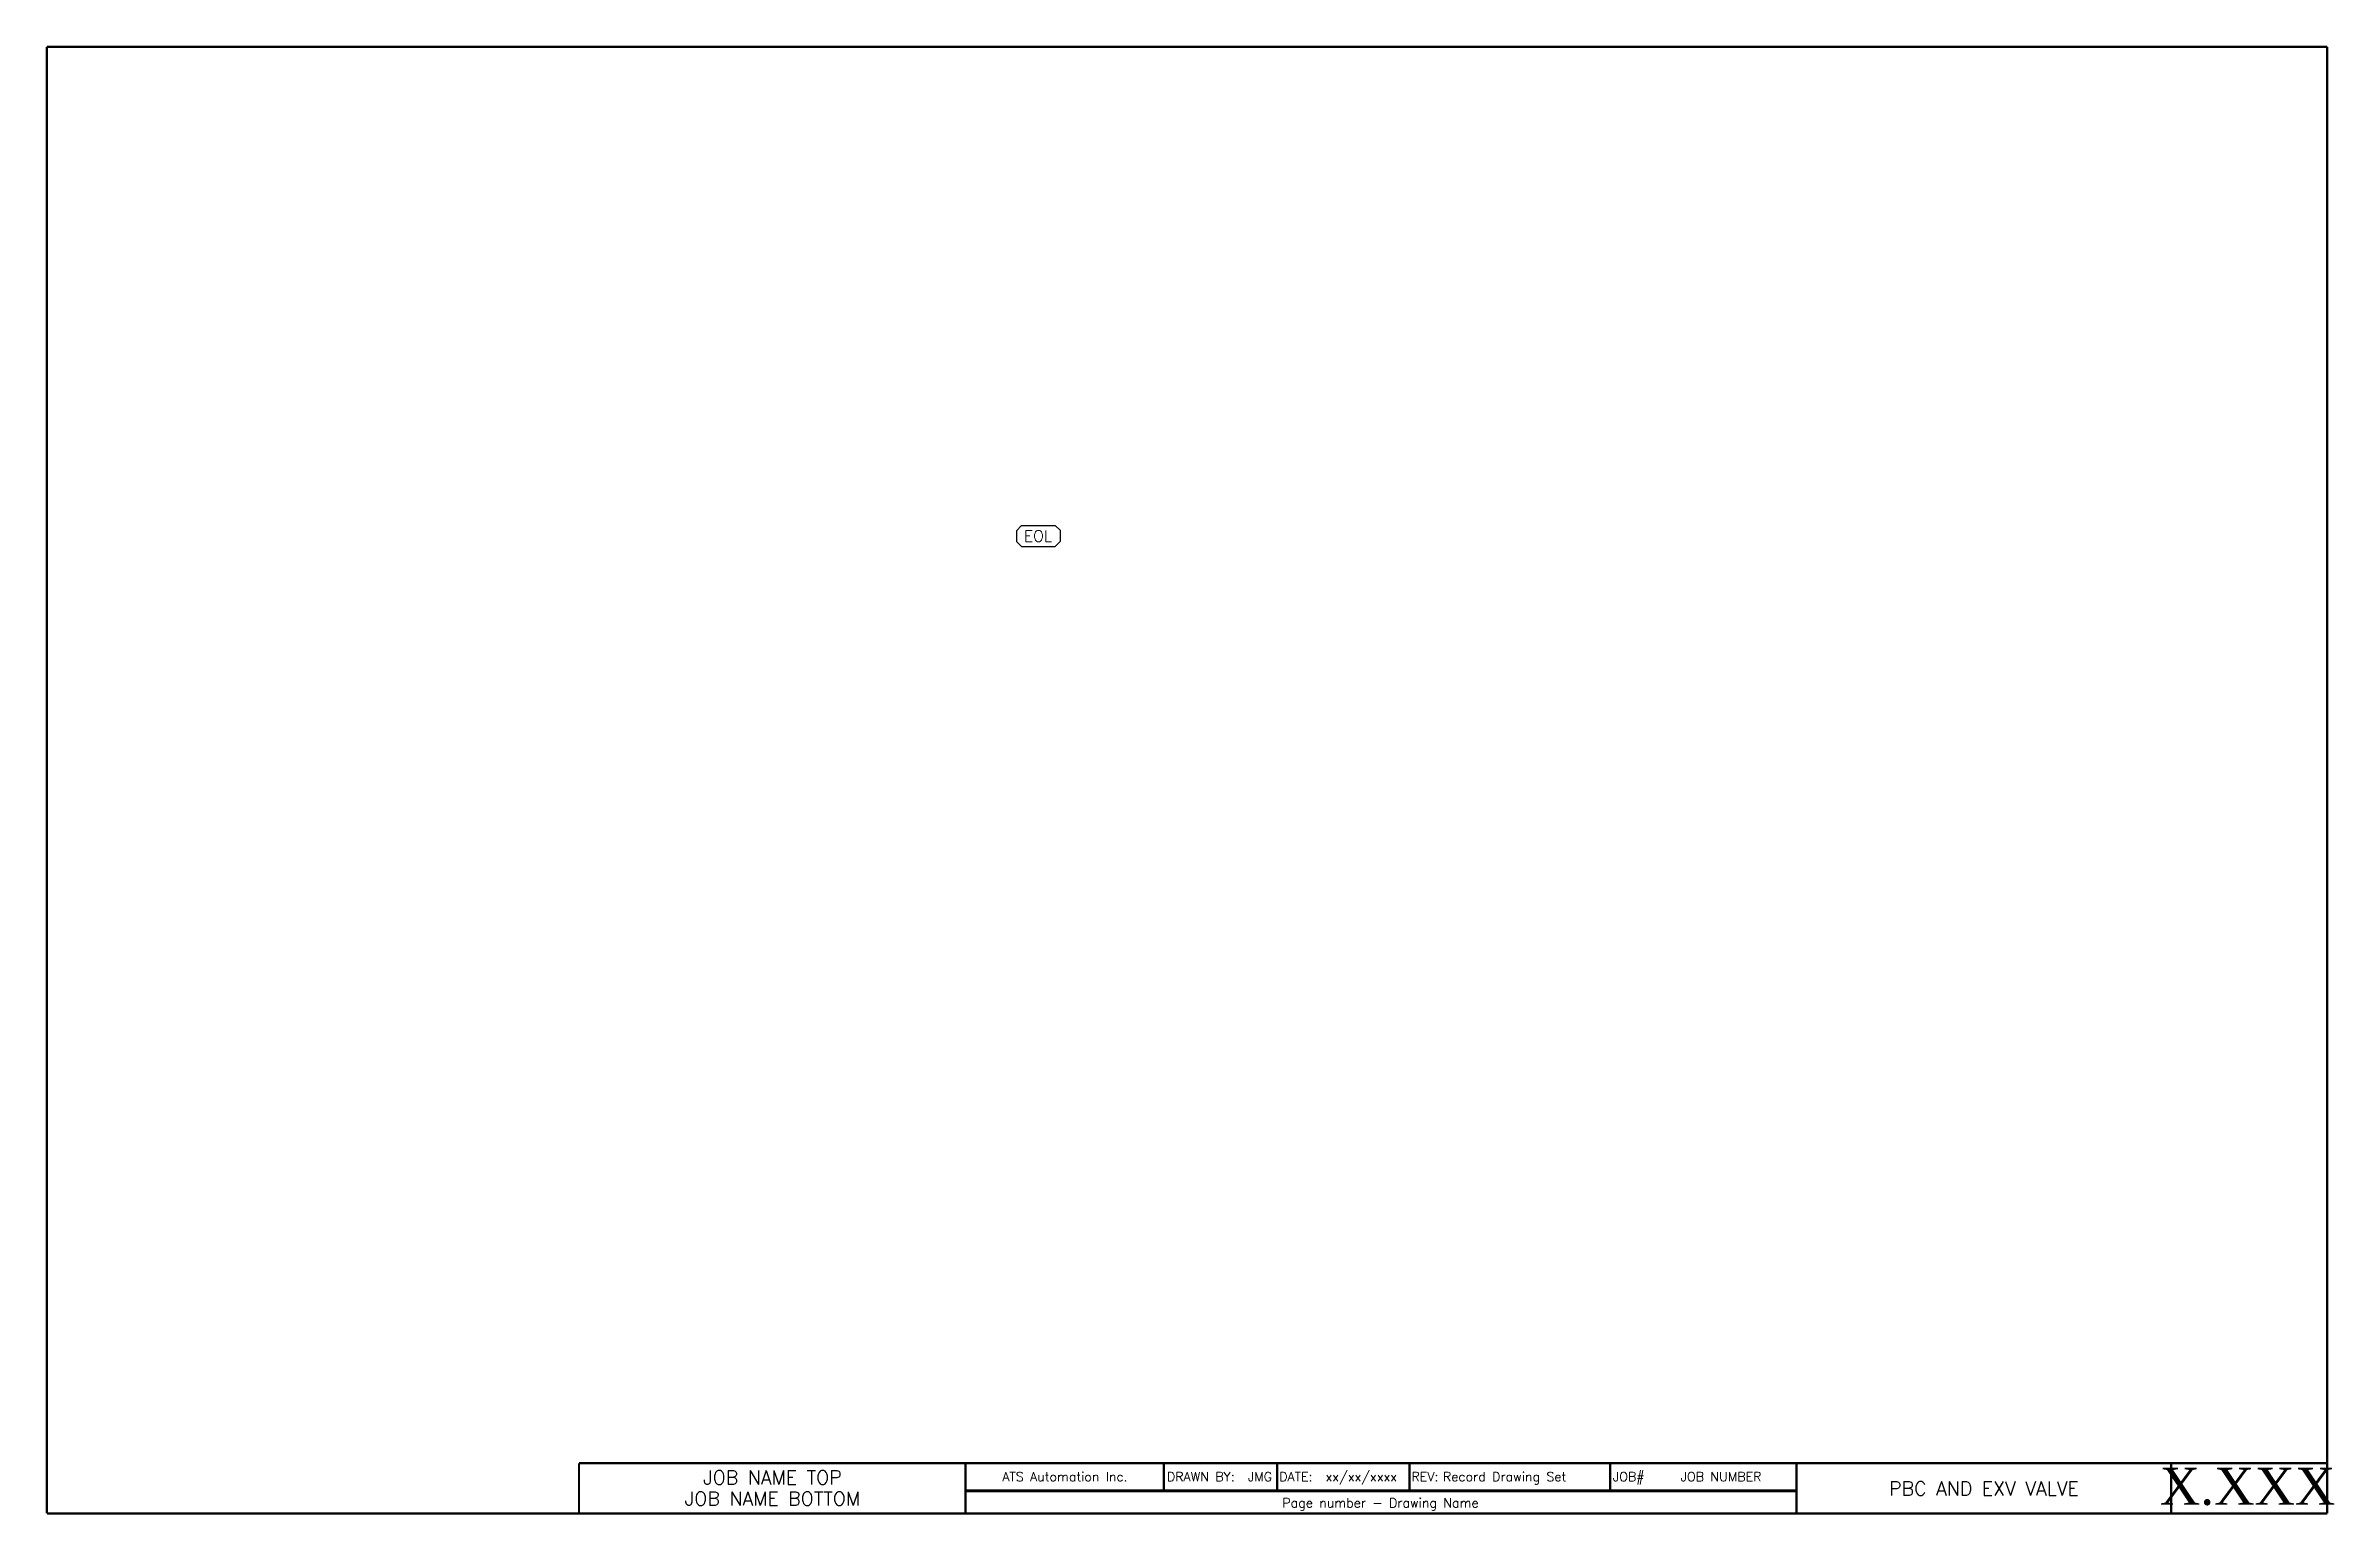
# Paper-space layout 'Layout1' of a CAD drawing. Extents: x 0.7 to 16.1, y 0.3 to 10.3.
# The model-space entities are those that its viewports show. They can reach past a viewport. Long polylines and large blocks are cut down to what shows.
import ezdxf
from ezdxf.enums import TextEntityAlignment as Align

# ---------------------------------------------------------------- set-up
doc = ezdxf.new("R2010")
doc.units = 0
doc.header["$LTSCALE"] = 96
doc.header["$MEASUREMENT"] = 0
doc.layers.get('0').update_dxf_attribs({"linetype": 'CONTINUOUS'})
for name, color, linetype in [('COMP', 4, 'CONTINUOUS'), ('MVIEW', 1, 'CONTINUOUS'), ('SUP', 7, 'CONTINUOUS'), ('Text', 7, 'CONTINUOUS')]:
    doc.layers.add(name, color=color, linetype=linetype)
doc.styles.add('CENTURY', font='century')
doc.styles.add('Romans', font='romans.shx')
doc.styles.get("Standard").update_dxf_attribs({"font": 'ROMANS'})

# ---------------------------------------------------------------- blocks, each defined once
blk = doc.blocks.new('ats-flat-3')
at = {"layer": 'MVIEW'}
for points, const_width in [([(16.064, 0.678), (4.26, 0.678)], 0.0156), ([(4.26, 0.335), (4.26, 0.678)], 0.0156), ([(6.871, 0.335), (6.871, 0.678)], 0.0156), ([(8.211, 0.496), (8.211, 0.678)], 0.0156), ([(8.977, 0.491), (8.977, 0.678)], 0.0156), ([(9.871, 0.491), (9.871, 0.678)], 0.0156), ([(11.227, 0.491), (11.227, 0.678)], 0.0156), ([(12.486, 0.335), (12.486, 0.678)], 0.0156), ([(15.017, 0.335), (15.017, 0.678)], 0.0156), ([(6.871, 0.491), (12.486, 0.491)], 0.0208)]:
    blk.add_lwpolyline(points, dxfattribs=dict(at, const_width=const_width))
at = {"layer": 'Text', "style": 'Romans'}
for s, p in [('DRAWN BY:', (8.232, 0.556)), ('DATE:', (8.991, 0.556)), ('REV:', (9.884, 0.556)), ('JOB#', (11.245, 0.556))]:
    blk.add_text(s, height=0.0625, dxfattribs=at).set_placement(p)
at = {"layer": 'Text'}
for tag, height, p in [('JOBNAMETOP', 0.0938, (5.567, 0.534)), ('TITLETOP', 0.0938, (13.752, 0.534)), ('JOBNAMEBOTTOM', 0.0938, (5.567, 0.392)), ('TITLEBOTTOM', 0.0938, (13.752, 0.392)), ('TITLE', 0.0938, (13.752, 0.46)), ('DRAWNAME', 0.0625, (9.675, 0.379))]:
    blk.add_attdef(tag, text='', height=height, dxfattribs=at).set_placement(p, align=Align.CENTER)
for tag, height, style, p in [('DRAFTER', 0.0625, 'Romans', (8.861, 0.556)), ('PAGE', 0.25, 'CENTURY', (15.533, 0.397)), ('OFFICE', 0.0625, 'Romans', (7.543, 0.556)), ('DATE', 0.0625, 'Romans', (9.546, 0.556)), ('JOBNUM', 0.0625, 'Romans', (11.976, 0.556))]:
    blk.add_attdef(tag, text='', height=height, dxfattribs=dict(at, style=style)).set_placement(p, align=Align.CENTER)
blk.add_attdef('REVISED', (10.097, 0.556), '', height=0.0625, dxfattribs=at)

msp = doc.modelspace()

# ---------------------------------------------------------------- linework, layer by layer
at = {"layer": 'SUP', "color": 7, "linetype": 'Continuous'}
for p, q in [((698.2, 673.5), (694.9, 670.2)), ((694.9, 670.2), (694.9, 663.3)), ((698.2, 673.5), (720, 673.5)), ((723.5, 670.3), (720, 673.5)), ((723.5, 663.5), (723.5, 670.3)), ((694.9, 663.3), (698.2, 660)), ((698.2, 660), (720, 660)), ((720, 660), (723.5, 663.5))]:
    msp.add_line(p, q, dxfattribs=at)

# ---------------------------------------------------------------- texts
msp.add_text('EOL', height=7.35, dxfattribs=at).set_placement((699.7, 663.1))

psp = doc.layouts.get("Layout1")

# ---------------------------------------------------------------- linework, layer by layer
at = {"const_width": 0.0156}
for points in [[(16.072, 0.339), (16.072, 10.245)], [(0.665, 0.339), (16.072, 0.339)]]:
    psp.add_lwpolyline(points, dxfattribs=at)
at = {"layer": 'MVIEW', "const_width": 0.0156}
for points in [[(16.072, 10.245), (0.665, 10.245)], [(0.665, 10.245), (0.665, 0.339)]]:
    psp.add_lwpolyline(points, dxfattribs=at)

# ---------------------------------------------------------------- block references
at = {"layer": 'COMP'}
ref = psp.add_blockref('ats-flat-3', (0, 0), dxfattribs=at)
ref.add_attrib('TITLE', 'PBC AND EXV VALVE', dxfattribs={"layer": 'Text', "height": 0.09375, "style": 'Romans'}).set_placement((13.752, 0.46), align=Align.CENTER)
ref.add_attrib('OFFICE', 'ATS Automation Inc.', dxfattribs={"layer": 'Text', "height": 0.0625, "style": 'Romans'}).set_placement((7.543, 0.556), align=Align.CENTER)
ref.add_attrib('DRAFTER', 'JMG', dxfattribs={"layer": 'Text', "height": 0.0625, "style": 'Romans'}).set_placement((8.861, 0.556), align=Align.CENTER)
ref.add_attrib('DATE', 'xx/xx/xxxx', dxfattribs={"layer": 'Text', "height": 0.0625, "style": 'Romans'}).set_placement((9.546, 0.556), align=Align.CENTER)
ref.add_attrib('REVISED', 'Record Drawing Set', (10.097, 0.556), dxfattribs={"layer": 'Text', "height": 0.0625, "style": 'Romans'})
ref.add_attrib('JOBNAMETOP', 'JOB NAME TOP', dxfattribs={"layer": 'Text', "height": 0.09375, "style": 'Romans'}).set_placement((5.567, 0.534), align=Align.CENTER)
ref.add_attrib('JOBNAMEBOTTOM', 'JOB NAME BOTTOM', dxfattribs={"layer": 'Text', "height": 0.09375, "style": 'Romans'}).set_placement((5.567, 0.392), align=Align.CENTER)
ref.add_attrib('DRAWNAME', 'Page number - Drawing Name', dxfattribs={"layer": 'Text', "height": 0.0625, "style": 'Romans'}).set_placement((9.675, 0.379), align=Align.CENTER)
ref.add_attrib('JOBNUM', 'JOB NUMBER', dxfattribs={"layer": 'Text', "height": 0.0625, "style": 'Romans'}).set_placement((11.976, 0.556), align=Align.CENTER)
ref.add_attrib('PAGE', 'X.XXX', dxfattribs={"layer": 'Text', "height": 0.25, "style": 'CENTURY'}).set_placement((15.533, 0.397), align=Align.CENTER)

# ---------------------------------------------------------------- viewports
at = {"layer": 'MVIEW'}
psp.add_viewport(center=(8.368, 5.293), size=(15.405, 9.90426), view_center_point=(805.5, 508.5), view_height=951, dxfattribs=at)

doc.saveas('drawing.dxf')
